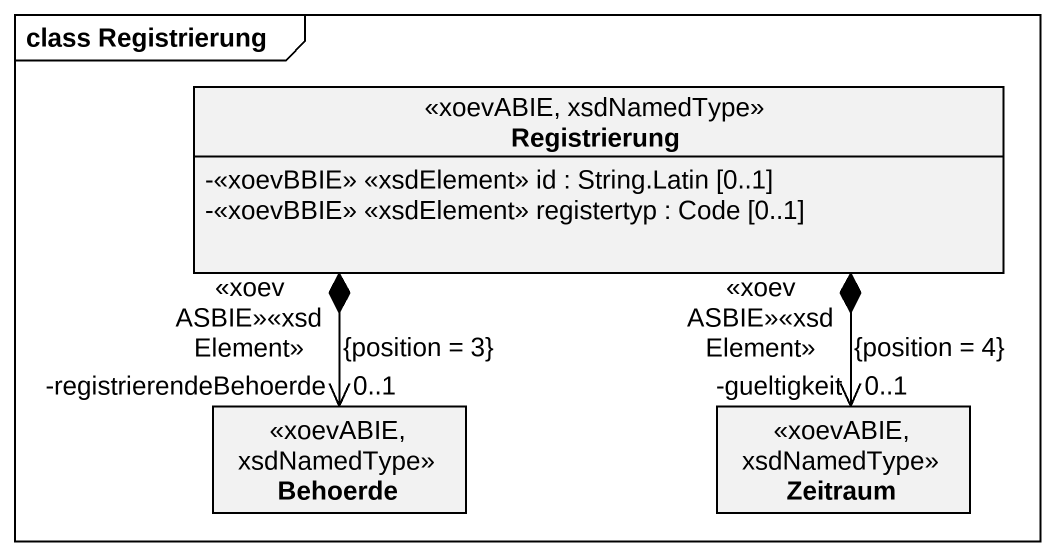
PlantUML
@startuml
mainframe class Registrierung
hide circle
hide empty members
skinparam classAttributeIconSize 0
class Registrierung <<xoevABIE, xsdNamedType>> {
  -<<xoevBBIE>> <<xsdElement>> id : String.Latin [0..1]
  -<<xoevBBIE>> <<xsdElement>> registertyp : Code [0..1]
}
class Behoerde <<xoevABIE, xsdNamedType>>
class Zeitraum <<xoevABIE, xsdNamedType>>
Registrierung *--> "-registrierendeBehoerde\n<<xoevASBIE>><<xsdElement>>\n0..1\n{position = 3}" Behoerde
Registrierung *--> "-gueltigkeit\n<<xoevASBIE>><<xsdElement>>\n0..1\n{position = 4}" Zeitraum
@enduml
